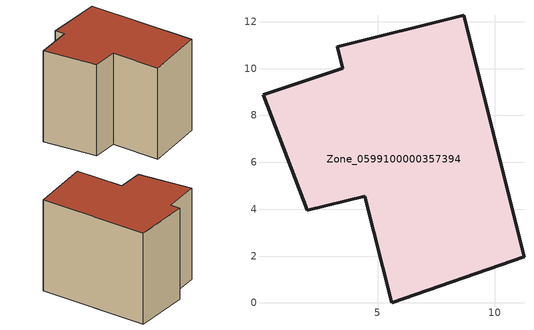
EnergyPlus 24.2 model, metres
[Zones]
Zone_0599100000357394
 floor ground (C_G): 5.6,0 4.45,4.56 2.01,3.95 0.11,8.87 3.52,10.01 3.29,10.94 8.67,12.28 11.25,1.98 z0
 wall outside (C_F): 4.45,4.56 5.6,0 11.25,1.98 8.67,12.28 3.29,10.94 3.52,10.01 0.11,8.87 2.01,3.95 4.45,4.56 z0:9.04
 roof outside (C_R): 3.29,10.94 3.52,10.01 0.11,8.87 2.01,3.95 4.45,4.56 5.6,0 11.25,1.98 8.67,12.28 z9.04
[BUILDING]
Pand.0599100000357394: North Axis=0; Terrain=City; Loads Convergence Tolerance Value=0.04; Temperature Convergence Tolerance Value=0.4; Solar Distribution=FullExterior; Maximum Number of Warmup Days=25; Minimum Number of Warmup Days=1
[Site:Location]
Rotterdam.The.Hague.AP_ZH_NLD Design_Conditions: Latitude=51.96; Longitude=4.45; Time Zone=1; Elevation=-4.5
[SITE:GROUNDTEMPERATURE:BUILDINGSURFACE]
18, 18, 18, 18, 18, 18, 18, 18, 18, 18, 18, 18
[MATERIAL] Thermal Absorptance=0.9; Solar Absorptance=0.7; Visible Absorptance=0.7
Name | Roughness | Thickness | Conductivity | Density | Specific Heat
G.TI.1992-2005 | MediumSmooth | 0.15 | 0.06 | 540 | 1210
F.TI.1992-2005 | Rough | 0.3 | 0.12 | 1920 | 840
R.TI.1992-2005 | MediumRough | 0.2 | 0.08 | 1500 | 1000
[CONSTRUCTION]
C_G: G.TI.1992-2005
C_F: F.TI.1992-2005
C_R: R.TI.1992-2005
[ZONE]
Zone_0599100000357394: Type=1; Multiplier=1; Ceiling Height=Autocalculate; Volume=Autocalculate; Floor Area=autocalculate; Part of Total Floor Area=Yes
[ZONEINFILTRATION:DESIGNFLOWRATE]
Infil_Zone_0599100000357394: Zone or ZoneList or Space or SpaceList=Zone_0599100000357394; Schedule=AlwaysOn; Design Flow Rate Calculation Method=Flow/Area; Flow Rate per Floor Area=0.0015; Constant Term Coefficient=1; Temperature Term Coefficient=0; Velocity Term Coefficient=0; Velocity Squared Term Coefficient=0
[HVACTEMPLATE:ZONE:IDEALLOADSAIRSYSTEM]
Zone_0599100000357394: Maximum Heating Supply Air Temperature=50; Minimum Cooling Supply Air Temperature=13; Maximum Heating Supply Air Humidity Ratio=0.0156; Minimum Cooling Supply Air Humidity Ratio=0.0077; Heating Limit=NoLimit; Cooling Limit=NoLimit; Dehumidification Control Type=ConstantSensibleHeatRatio; Cooling Sensible Heat Ratio=0.7; Dehumidification Setpoint=60; Humidification Control Type=None; Humidification Setpoint=30; Outdoor Air Method=None; Outdoor Air Flow Rate per Person=0.00944; Outdoor Air Flow Rate per Zone Floor Area=0; Outdoor Air Flow Rate per Zone=0; Demand Controlled Ventilation Type=None; Outdoor Air Economizer Type=NoEconomizer; Heat Recovery Type=None; Sensible Heat Recovery Effectiveness=0.7; Latent Heat Recovery Effectiveness=0.65
[ZONECONTROL:THERMOSTAT]
ThermostatControl_Zone_0599100000357394: Zone or ZoneList=Zone_0599100000357394; Control Type Schedule=DualSetpointControlType; Control 1=Thermostat_Zone_0599100000357394; Temperature Difference Between Cutout And Setpoint=0
[THERMOSTATSETPOINT:DUALSETPOINT]
Thermostat_Zone_0599100000357394: Heating Setpoint Temperature Schedule=HeatingSetpoint_Zone_0599100000357394; Cooling Setpoint Temperature Schedule=CoolingSetpoint_Zone_0599100000357394
[SCHEDULE:COMPACT]
HeatingSetpoint_Zone_0599100000357394: Through: 12/31, For: AllDays, Until: 24:00, 21
CoolingSetpoint_Zone_0599100000357394: Through: 12/31, For: AllDays, Until: 24:00, 24
DualSetpointControlType: Through: 12/31, For: AllDays, Until: 24:00, 4
AlwaysOn: Through: 12/31, For: AllDays, Until: 24:00, 1
